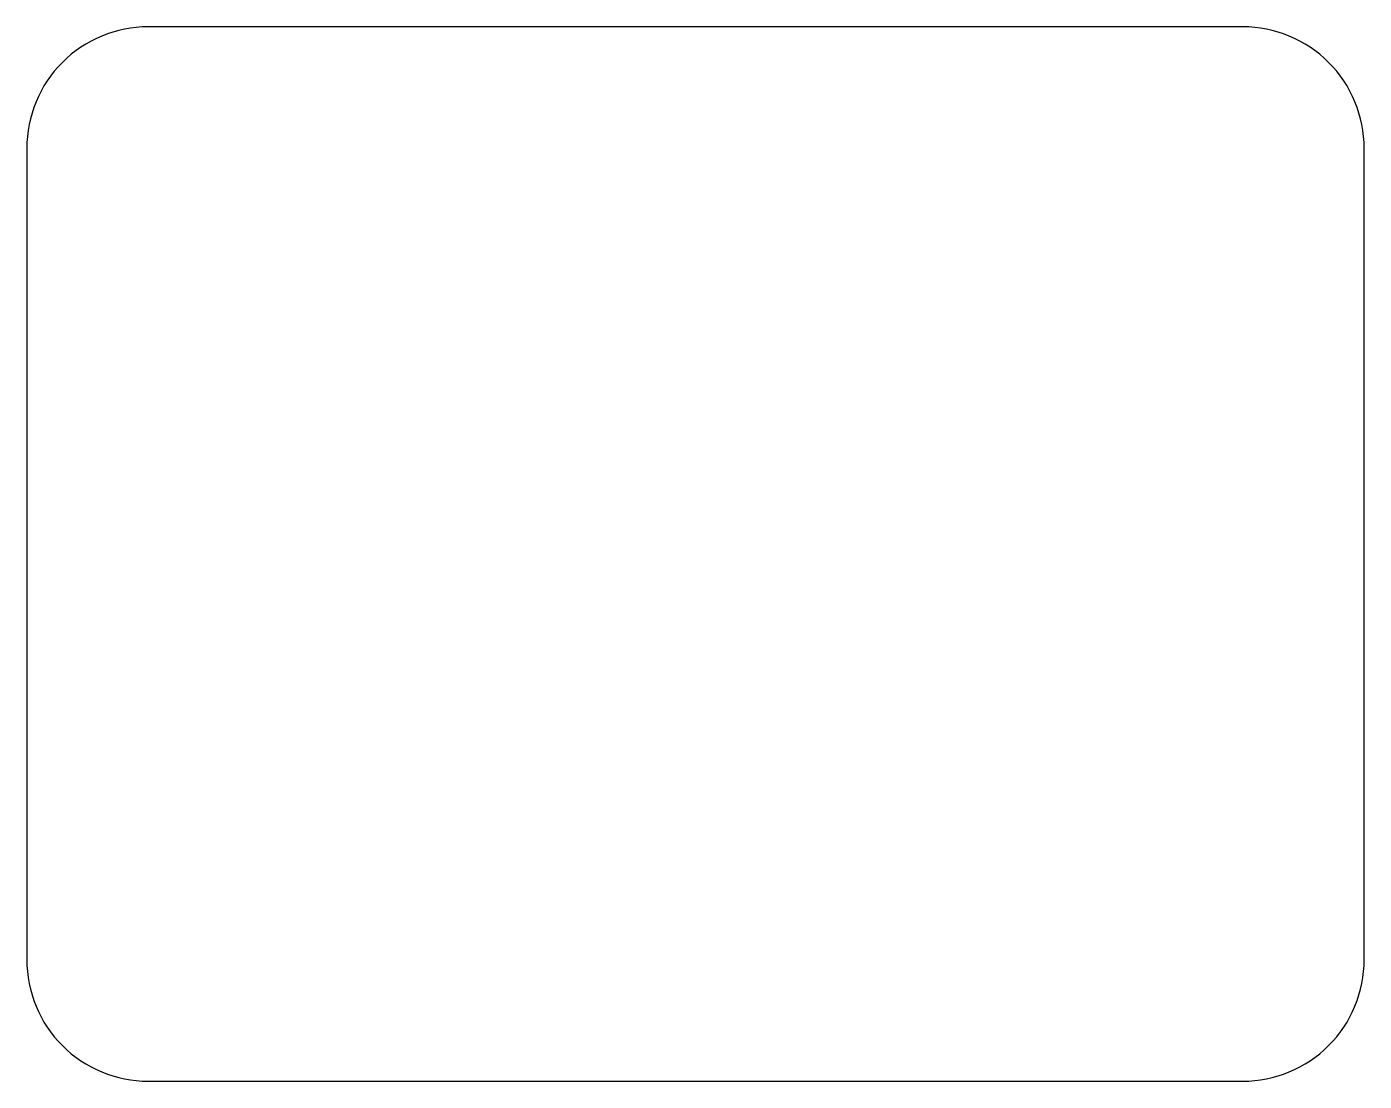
# Model space of a CAD drawing. Header units: millimetres. Extents: x 0 to 16.5, y 0 to 13.
import ezdxf

# ---------------------------------------------------------------- set-up
doc = ezdxf.new("R2010")
doc.units = ezdxf.units.MM
doc.layers.get('0').update_dxf_attribs({"linetype": 'CONTINUOUS'})

msp = doc.modelspace()

# ---------------------------------------------------------------- linework, layer by layer
msp.add_lwpolyline([(0, 1.5, 0.414214), (1.5, 0), (15, 0, 0.414214), (16.5, 1.5), (16.5, 11.5, 0.414214), (15, 13), (1.5, 13, 0.414214), (0, 11.5)], format="xyb", close=True)

doc.saveas('drawing.dxf')
